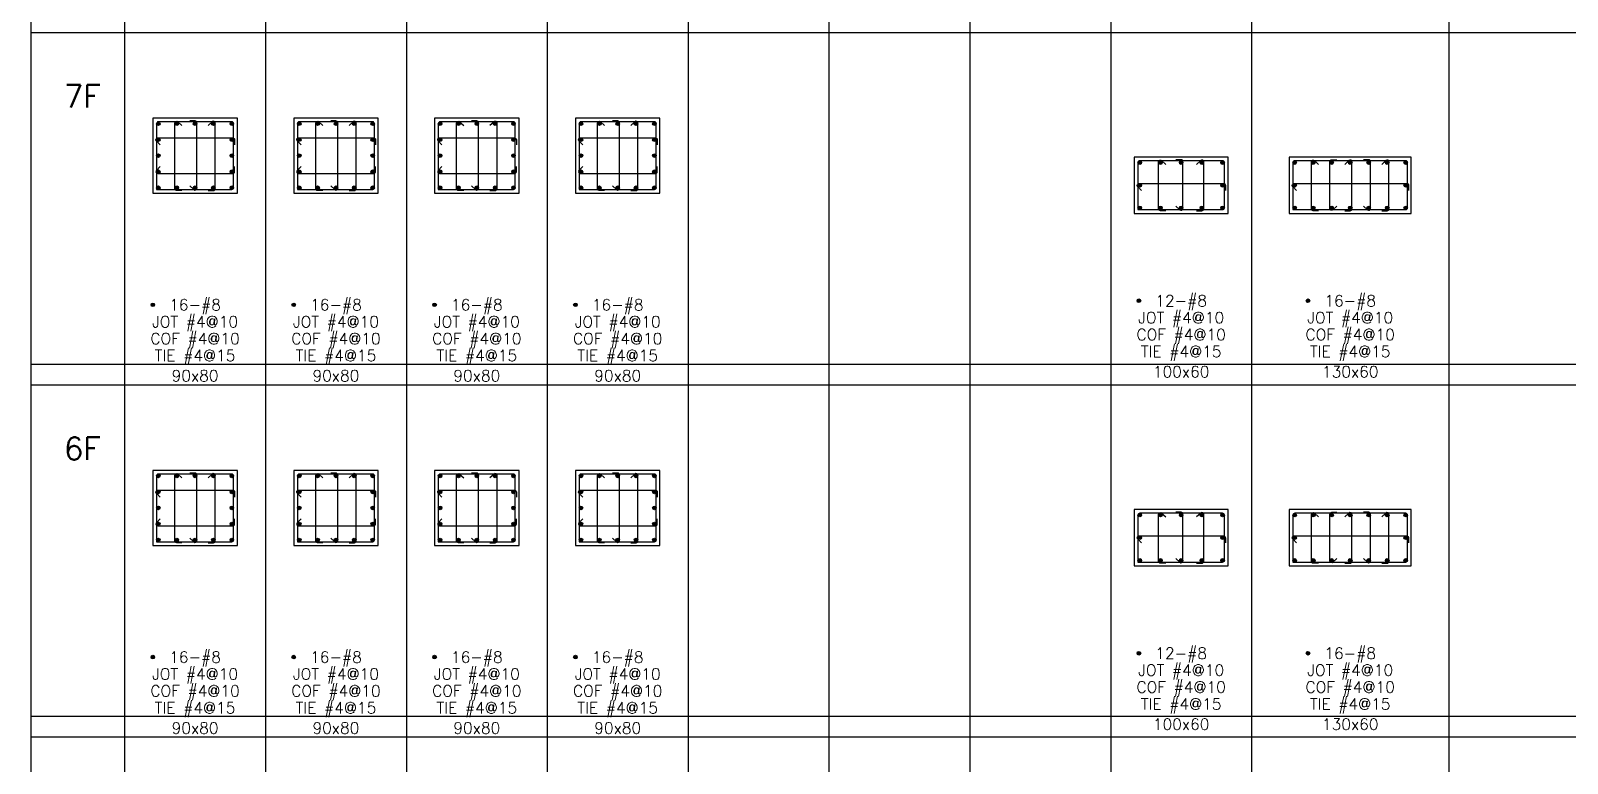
# Model space of a CAD drawing. Header units: millimetres. Extents: x 0 to 31920, y -6088 to 2522.
# Drawn here: x 15975 to 17611, y 825 to 1605 of the extents above; entities that cross this region are included whole.
import ezdxf
from ezdxf.enums import TextEntityAlignment as Align

# ---------------------------------------------------------------- set-up
doc = ezdxf.new("R2010")
doc.units = ezdxf.units.MM
doc.header["$MEASUREMENT"] = 0
for name, color, linetype in [('S-RC', 130, 'Continuous'), ('S-REINF', 6, 'Continuous'), ('S-REINFD', 201, 'Continuous'), ('S-STUD', 1, 'Continuous'), ('S-TEXT', 2, 'Continuous')]:
    doc.layers.add(name, color=color, linetype=linetype)
doc.styles.add('CS4', font='romans.shx', dxfattribs={"width": 0.8, "bigfont": 'lsp.shx'})

msp = doc.modelspace()

# ---------------------------------------------------------------- hatches: boundary and pattern name
at = {"layer": 'S-REINFD'}
h = msp.add_hatch(color=256, dxfattribs=at)
edge = h.paths.add_edge_path()
edge.add_arc((16110.9, 1505.8), 1.91, 0, 360)
h = msp.add_hatch(color=256, dxfattribs=at)
edge = h.paths.add_edge_path()
edge.add_arc((16130.5, 1505.8), 1.91, 0, 360)
h = msp.add_hatch(color=256, dxfattribs=at)
edge = h.paths.add_edge_path()
edge.add_arc((16150, 1505.8), 1.91, 0, 360)
h = msp.add_hatch(color=256, dxfattribs=at)
edge = h.paths.add_edge_path()
edge.add_arc((16169.5, 1505.8), 1.91, 0, 360)
h = msp.add_hatch(color=256, dxfattribs=at)
edge = h.paths.add_edge_path()
edge.add_arc((16189.1, 1505.8), 1.91, 0, 360)
h = msp.add_hatch(color=256, dxfattribs=at)
edge = h.paths.add_edge_path()
edge.add_arc((16260.9, 1505.8), 1.91, 0, 360)
h = msp.add_hatch(color=256, dxfattribs=at)
edge = h.paths.add_edge_path()
edge.add_arc((16280.5, 1505.8), 1.91, 0, 360)
h = msp.add_hatch(color=256, dxfattribs=at)
edge = h.paths.add_edge_path()
edge.add_arc((16300, 1505.8), 1.91, 0, 360)
h = msp.add_hatch(color=256, dxfattribs=at)
edge = h.paths.add_edge_path()
edge.add_arc((16319.5, 1505.8), 1.91, 0, 360)
h = msp.add_hatch(color=256, dxfattribs=at)
edge = h.paths.add_edge_path()
edge.add_arc((16339.1, 1505.8), 1.91, 0, 360)
h = msp.add_hatch(color=256, dxfattribs=at)
edge = h.paths.add_edge_path()
edge.add_arc((16410.9, 1505.8), 1.91, 0, 360)
h = msp.add_hatch(color=256, dxfattribs=at)
edge = h.paths.add_edge_path()
edge.add_arc((16430.5, 1505.8), 1.91, 0, 360)
h = msp.add_hatch(color=256, dxfattribs=at)
edge = h.paths.add_edge_path()
edge.add_arc((16450, 1505.8), 1.91, 0, 360)
h = msp.add_hatch(color=256, dxfattribs=at)
edge = h.paths.add_edge_path()
edge.add_arc((16469.5, 1505.8), 1.91, 0, 360)
h = msp.add_hatch(color=256, dxfattribs=at)
edge = h.paths.add_edge_path()
edge.add_arc((16489.1, 1505.8), 1.91, 0, 360)
h = msp.add_hatch(color=256, dxfattribs=at)
edge = h.paths.add_edge_path()
edge.add_arc((16560.9, 1505.8), 1.91, 0, 360)
h = msp.add_hatch(color=256, dxfattribs=at)
edge = h.paths.add_edge_path()
edge.add_arc((16580.5, 1505.8), 1.91, 0, 360)
h = msp.add_hatch(color=256, dxfattribs=at)
edge = h.paths.add_edge_path()
edge.add_arc((16600, 1505.8), 1.91, 0, 360)
h = msp.add_hatch(color=256, dxfattribs=at)
edge = h.paths.add_edge_path()
edge.add_arc((16619.5, 1505.8), 1.91, 0, 360)
h = msp.add_hatch(color=256, dxfattribs=at)
edge = h.paths.add_edge_path()
edge.add_arc((16639.1, 1505.8), 1.91, 0, 360)
h = msp.add_hatch(color=256, dxfattribs=at)
edge = h.paths.add_edge_path()
edge.add_arc((16110.9, 1488.8), 1.91, 0, 360)
h = msp.add_hatch(color=256, dxfattribs=at)
edge = h.paths.add_edge_path()
edge.add_arc((16189.1, 1488.8), 1.91, 0, 360)
h = msp.add_hatch(color=256, dxfattribs=at)
edge = h.paths.add_edge_path()
edge.add_arc((16260.9, 1488.8), 1.91, 0, 360)
h = msp.add_hatch(color=256, dxfattribs=at)
edge = h.paths.add_edge_path()
edge.add_arc((16339.1, 1488.8), 1.91, 0, 360)
h = msp.add_hatch(color=256, dxfattribs=at)
edge = h.paths.add_edge_path()
edge.add_arc((16410.9, 1488.8), 1.91, 0, 360)
h = msp.add_hatch(color=256, dxfattribs=at)
edge = h.paths.add_edge_path()
edge.add_arc((16489.1, 1488.8), 1.91, 0, 360)
h = msp.add_hatch(color=256, dxfattribs=at)
edge = h.paths.add_edge_path()
edge.add_arc((16560.9, 1488.8), 1.91, 0, 360)
h = msp.add_hatch(color=256, dxfattribs=at)
edge = h.paths.add_edge_path()
edge.add_arc((16639.1, 1488.8), 1.91, 0, 360)
h = msp.add_hatch(color=256, dxfattribs=at)
edge = h.paths.add_edge_path()
edge.add_arc((16110.9, 1471.8), 1.91, 0, 360)
h = msp.add_hatch(color=256, dxfattribs=at)
edge = h.paths.add_edge_path()
edge.add_arc((16189.1, 1471.8), 1.91, 0, 360)
h = msp.add_hatch(color=256, dxfattribs=at)
edge = h.paths.add_edge_path()
edge.add_arc((16260.9, 1471.8), 1.91, 0, 360)
h = msp.add_hatch(color=256, dxfattribs=at)
edge = h.paths.add_edge_path()
edge.add_arc((16339.1, 1471.8), 1.91, 0, 360)
h = msp.add_hatch(color=256, dxfattribs=at)
edge = h.paths.add_edge_path()
edge.add_arc((16410.9, 1471.8), 1.91, 0, 360)
h = msp.add_hatch(color=256, dxfattribs=at)
edge = h.paths.add_edge_path()
edge.add_arc((16489.1, 1471.8), 1.91, 0, 360)
h = msp.add_hatch(color=256, dxfattribs=at)
edge = h.paths.add_edge_path()
edge.add_arc((16560.9, 1471.8), 1.91, 0, 360)
h = msp.add_hatch(color=256, dxfattribs=at)
edge = h.paths.add_edge_path()
edge.add_arc((16639.1, 1471.8), 1.91, 0, 360)
h = msp.add_hatch(color=256, dxfattribs=at)
edge = h.paths.add_edge_path()
edge.add_arc((16110.9, 1454.7), 1.91, 0, 360)
h = msp.add_hatch(color=256, dxfattribs=at)
edge = h.paths.add_edge_path()
edge.add_arc((16189.1, 1454.7), 1.91, 0, 360)
h = msp.add_hatch(color=256, dxfattribs=at)
edge = h.paths.add_edge_path()
edge.add_arc((16260.9, 1454.7), 1.91, 0, 360)
h = msp.add_hatch(color=256, dxfattribs=at)
edge = h.paths.add_edge_path()
edge.add_arc((16339.1, 1454.7), 1.91, 0, 360)
h = msp.add_hatch(color=256, dxfattribs=at)
edge = h.paths.add_edge_path()
edge.add_arc((16410.9, 1454.7), 1.91, 0, 360)
h = msp.add_hatch(color=256, dxfattribs=at)
edge = h.paths.add_edge_path()
edge.add_arc((16489.1, 1454.7), 1.91, 0, 360)
h = msp.add_hatch(color=256, dxfattribs=at)
edge = h.paths.add_edge_path()
edge.add_arc((16560.9, 1454.7), 1.91, 0, 360)
h = msp.add_hatch(color=256, dxfattribs=at)
edge = h.paths.add_edge_path()
edge.add_arc((16639.1, 1454.7), 1.91, 0, 360)
h = msp.add_hatch(color=256, dxfattribs=at)
edge = h.paths.add_edge_path()
edge.add_arc((17155.9, 1464.4), 1.91, 0, 360)
h = msp.add_hatch(color=256, dxfattribs=at)
edge = h.paths.add_edge_path()
edge.add_arc((17178, 1464.4), 1.91, 0, 360)
h = msp.add_hatch(color=256, dxfattribs=at)
edge = h.paths.add_edge_path()
edge.add_arc((17200, 1464.4), 1.91, 0, 360)
h = msp.add_hatch(color=256, dxfattribs=at)
edge = h.paths.add_edge_path()
edge.add_arc((17222, 1464.4), 1.91, 0, 360)
h = msp.add_hatch(color=256, dxfattribs=at)
edge = h.paths.add_edge_path()
edge.add_arc((17244.1, 1464.4), 1.91, 0, 360)
h = msp.add_hatch(color=256, dxfattribs=at)
edge = h.paths.add_edge_path()
edge.add_arc((17320.9, 1464.4), 1.91, 0, 360)
h = msp.add_hatch(color=256, dxfattribs=at)
edge = h.paths.add_edge_path()
edge.add_arc((17340.6, 1464.4), 1.91, 0, 360)
h = msp.add_hatch(color=256, dxfattribs=at)
edge = h.paths.add_edge_path()
edge.add_arc((17360.3, 1464.4), 1.91, 0, 360)
h = msp.add_hatch(color=256, dxfattribs=at)
edge = h.paths.add_edge_path()
edge.add_arc((17380, 1464.4), 1.91, 0, 360)
h = msp.add_hatch(color=256, dxfattribs=at)
edge = h.paths.add_edge_path()
edge.add_arc((17399.7, 1464.4), 1.91, 0, 360)
h = msp.add_hatch(color=256, dxfattribs=at)
edge = h.paths.add_edge_path()
edge.add_arc((17419.4, 1464.4), 1.91, 0, 360)
h = msp.add_hatch(color=256, dxfattribs=at)
edge = h.paths.add_edge_path()
edge.add_arc((17439.1, 1464.4), 1.91, 0, 360)
h = msp.add_hatch(color=256, dxfattribs=at)
edge = h.paths.add_edge_path()
edge.add_arc((17155.9, 1440.3), 1.91, 0, 360)
h = msp.add_hatch(color=256, dxfattribs=at)
edge = h.paths.add_edge_path()
edge.add_arc((17244.1, 1440.3), 1.91, 0, 360)
h = msp.add_hatch(color=256, dxfattribs=at)
edge = h.paths.add_edge_path()
edge.add_arc((17320.9, 1440.3), 1.91, 0, 360)
h = msp.add_hatch(color=256, dxfattribs=at)
edge = h.paths.add_edge_path()
edge.add_arc((17439.1, 1440.3), 1.91, 0, 360)
h = msp.add_hatch(color=256, dxfattribs=at)
edge = h.paths.add_edge_path()
edge.add_arc((16110.9, 1437.7), 1.91, 0, 360)
h = msp.add_hatch(color=256, dxfattribs=at)
edge = h.paths.add_edge_path()
edge.add_arc((16130.5, 1437.7), 1.91, 0, 360)
h = msp.add_hatch(color=256, dxfattribs=at)
edge = h.paths.add_edge_path()
edge.add_arc((16150, 1437.7), 1.91, 0, 360)
h = msp.add_hatch(color=256, dxfattribs=at)
edge = h.paths.add_edge_path()
edge.add_arc((16169.5, 1437.7), 1.91, 0, 360)
h = msp.add_hatch(color=256, dxfattribs=at)
edge = h.paths.add_edge_path()
edge.add_arc((16189.1, 1437.7), 1.91, 0, 360)
h = msp.add_hatch(color=256, dxfattribs=at)
edge = h.paths.add_edge_path()
edge.add_arc((16260.9, 1437.7), 1.91, 0, 360)
h = msp.add_hatch(color=256, dxfattribs=at)
edge = h.paths.add_edge_path()
edge.add_arc((16280.5, 1437.7), 1.91, 0, 360)
h = msp.add_hatch(color=256, dxfattribs=at)
edge = h.paths.add_edge_path()
edge.add_arc((16300, 1437.7), 1.91, 0, 360)
h = msp.add_hatch(color=256, dxfattribs=at)
edge = h.paths.add_edge_path()
edge.add_arc((16319.5, 1437.7), 1.91, 0, 360)
h = msp.add_hatch(color=256, dxfattribs=at)
edge = h.paths.add_edge_path()
edge.add_arc((16339.1, 1437.7), 1.91, 0, 360)
h = msp.add_hatch(color=256, dxfattribs=at)
edge = h.paths.add_edge_path()
edge.add_arc((16410.9, 1437.7), 1.91, 0, 360)
h = msp.add_hatch(color=256, dxfattribs=at)
edge = h.paths.add_edge_path()
edge.add_arc((16430.5, 1437.7), 1.91, 0, 360)
h = msp.add_hatch(color=256, dxfattribs=at)
edge = h.paths.add_edge_path()
edge.add_arc((16450, 1437.7), 1.91, 0, 360)
h = msp.add_hatch(color=256, dxfattribs=at)
edge = h.paths.add_edge_path()
edge.add_arc((16469.5, 1437.7), 1.91, 0, 360)
h = msp.add_hatch(color=256, dxfattribs=at)
edge = h.paths.add_edge_path()
edge.add_arc((16489.1, 1437.7), 1.91, 0, 360)
h = msp.add_hatch(color=256, dxfattribs=at)
edge = h.paths.add_edge_path()
edge.add_arc((16560.9, 1437.7), 1.91, 0, 360)
h = msp.add_hatch(color=256, dxfattribs=at)
edge = h.paths.add_edge_path()
edge.add_arc((16580.5, 1437.7), 1.91, 0, 360)
h = msp.add_hatch(color=256, dxfattribs=at)
edge = h.paths.add_edge_path()
edge.add_arc((16600, 1437.7), 1.91, 0, 360)
h = msp.add_hatch(color=256, dxfattribs=at)
edge = h.paths.add_edge_path()
edge.add_arc((16619.5, 1437.7), 1.91, 0, 360)
h = msp.add_hatch(color=256, dxfattribs=at)
edge = h.paths.add_edge_path()
edge.add_arc((16639.1, 1437.7), 1.91, 0, 360)
h = msp.add_hatch(color=256, dxfattribs=at)
edge = h.paths.add_edge_path()
edge.add_arc((17155.9, 1416.2), 1.91, 0, 360)
h = msp.add_hatch(color=256, dxfattribs=at)
edge = h.paths.add_edge_path()
edge.add_arc((17178, 1416.2), 1.91, 0, 360)
h = msp.add_hatch(color=256, dxfattribs=at)
edge = h.paths.add_edge_path()
edge.add_arc((17200, 1416.2), 1.91, 0, 360)
h = msp.add_hatch(color=256, dxfattribs=at)
edge = h.paths.add_edge_path()
edge.add_arc((17222, 1416.2), 1.91, 0, 360)
h = msp.add_hatch(color=256, dxfattribs=at)
edge = h.paths.add_edge_path()
edge.add_arc((17244.1, 1416.2), 1.91, 0, 360)
h = msp.add_hatch(color=256, dxfattribs=at)
edge = h.paths.add_edge_path()
edge.add_arc((17320.9, 1416.2), 1.91, 0, 360)
h = msp.add_hatch(color=256, dxfattribs=at)
edge = h.paths.add_edge_path()
edge.add_arc((17340.6, 1416.2), 1.91, 0, 360)
h = msp.add_hatch(color=256, dxfattribs=at)
edge = h.paths.add_edge_path()
edge.add_arc((17360.3, 1416.2), 1.91, 0, 360)
h = msp.add_hatch(color=256, dxfattribs=at)
edge = h.paths.add_edge_path()
edge.add_arc((17380, 1416.2), 1.91, 0, 360)
h = msp.add_hatch(color=256, dxfattribs=at)
edge = h.paths.add_edge_path()
edge.add_arc((17399.7, 1416.2), 1.91, 0, 360)
h = msp.add_hatch(color=256, dxfattribs=at)
edge = h.paths.add_edge_path()
edge.add_arc((17419.4, 1416.2), 1.91, 0, 360)
h = msp.add_hatch(color=256, dxfattribs=at)
edge = h.paths.add_edge_path()
edge.add_arc((17439.1, 1416.2), 1.91, 0, 360)
h = msp.add_hatch(color=256, dxfattribs=at)
edge = h.paths.add_edge_path()
edge.add_arc((16105, 1313), 1.91, 0, 360)
h = msp.add_hatch(color=256, dxfattribs=at)
edge = h.paths.add_edge_path()
edge.add_arc((16255, 1313), 1.91, 0, 360)
h = msp.add_hatch(color=256, dxfattribs=at)
edge = h.paths.add_edge_path()
edge.add_arc((16405, 1313), 1.91, 0, 360)
h = msp.add_hatch(color=256, dxfattribs=at)
edge = h.paths.add_edge_path()
edge.add_arc((16555, 1313), 1.91, 0, 360)
h = msp.add_hatch(color=256, dxfattribs=at)
edge = h.paths.add_edge_path()
edge.add_arc((17155, 1317.3), 1.91, 0, 360)
h = msp.add_hatch(color=256, dxfattribs=at)
edge = h.paths.add_edge_path()
edge.add_arc((17335, 1317.3), 1.91, 0, 360)
h = msp.add_hatch(color=256, dxfattribs=at)
edge = h.paths.add_edge_path()
edge.add_arc((16110.9, 1130.8), 1.91, 0, 360)
h = msp.add_hatch(color=256, dxfattribs=at)
edge = h.paths.add_edge_path()
edge.add_arc((16130.5, 1130.8), 1.91, 0, 360)
h = msp.add_hatch(color=256, dxfattribs=at)
edge = h.paths.add_edge_path()
edge.add_arc((16150, 1130.8), 1.91, 0, 360)
h = msp.add_hatch(color=256, dxfattribs=at)
edge = h.paths.add_edge_path()
edge.add_arc((16169.5, 1130.8), 1.91, 0, 360)
h = msp.add_hatch(color=256, dxfattribs=at)
edge = h.paths.add_edge_path()
edge.add_arc((16189.1, 1130.8), 1.91, 0, 360)
h = msp.add_hatch(color=256, dxfattribs=at)
edge = h.paths.add_edge_path()
edge.add_arc((16260.9, 1130.8), 1.91, 0, 360)
h = msp.add_hatch(color=256, dxfattribs=at)
edge = h.paths.add_edge_path()
edge.add_arc((16280.5, 1130.8), 1.91, 0, 360)
h = msp.add_hatch(color=256, dxfattribs=at)
edge = h.paths.add_edge_path()
edge.add_arc((16300, 1130.8), 1.91, 0, 360)
h = msp.add_hatch(color=256, dxfattribs=at)
edge = h.paths.add_edge_path()
edge.add_arc((16319.5, 1130.8), 1.91, 0, 360)
h = msp.add_hatch(color=256, dxfattribs=at)
edge = h.paths.add_edge_path()
edge.add_arc((16339.1, 1130.8), 1.91, 0, 360)
h = msp.add_hatch(color=256, dxfattribs=at)
edge = h.paths.add_edge_path()
edge.add_arc((16410.9, 1130.8), 1.91, 0, 360)
h = msp.add_hatch(color=256, dxfattribs=at)
edge = h.paths.add_edge_path()
edge.add_arc((16430.5, 1130.8), 1.91, 0, 360)
h = msp.add_hatch(color=256, dxfattribs=at)
edge = h.paths.add_edge_path()
edge.add_arc((16450, 1130.8), 1.91, 0, 360)
h = msp.add_hatch(color=256, dxfattribs=at)
edge = h.paths.add_edge_path()
edge.add_arc((16469.5, 1130.8), 1.91, 0, 360)
h = msp.add_hatch(color=256, dxfattribs=at)
edge = h.paths.add_edge_path()
edge.add_arc((16489.1, 1130.8), 1.91, 0, 360)
h = msp.add_hatch(color=256, dxfattribs=at)
edge = h.paths.add_edge_path()
edge.add_arc((16560.9, 1130.8), 1.91, 0, 360)
h = msp.add_hatch(color=256, dxfattribs=at)
edge = h.paths.add_edge_path()
edge.add_arc((16580.5, 1130.8), 1.91, 0, 360)
h = msp.add_hatch(color=256, dxfattribs=at)
edge = h.paths.add_edge_path()
edge.add_arc((16600, 1130.8), 1.91, 0, 360)
h = msp.add_hatch(color=256, dxfattribs=at)
edge = h.paths.add_edge_path()
edge.add_arc((16619.5, 1130.8), 1.91, 0, 360)
h = msp.add_hatch(color=256, dxfattribs=at)
edge = h.paths.add_edge_path()
edge.add_arc((16639.1, 1130.8), 1.91, 0, 360)
h = msp.add_hatch(color=256, dxfattribs=at)
edge = h.paths.add_edge_path()
edge.add_arc((16110.9, 1113.8), 1.91, 0, 360)
h = msp.add_hatch(color=256, dxfattribs=at)
edge = h.paths.add_edge_path()
edge.add_arc((16189.1, 1113.8), 1.91, 0, 360)
h = msp.add_hatch(color=256, dxfattribs=at)
edge = h.paths.add_edge_path()
edge.add_arc((16260.9, 1113.8), 1.91, 0, 360)
h = msp.add_hatch(color=256, dxfattribs=at)
edge = h.paths.add_edge_path()
edge.add_arc((16339.1, 1113.8), 1.91, 0, 360)
h = msp.add_hatch(color=256, dxfattribs=at)
edge = h.paths.add_edge_path()
edge.add_arc((16410.9, 1113.8), 1.91, 0, 360)
h = msp.add_hatch(color=256, dxfattribs=at)
edge = h.paths.add_edge_path()
edge.add_arc((16489.1, 1113.8), 1.91, 0, 360)
h = msp.add_hatch(color=256, dxfattribs=at)
edge = h.paths.add_edge_path()
edge.add_arc((16560.9, 1113.8), 1.91, 0, 360)
h = msp.add_hatch(color=256, dxfattribs=at)
edge = h.paths.add_edge_path()
edge.add_arc((16639.1, 1113.8), 1.91, 0, 360)
h = msp.add_hatch(color=256, dxfattribs=at)
edge = h.paths.add_edge_path()
edge.add_arc((16110.9, 1096.8), 1.91, 0, 360)
h = msp.add_hatch(color=256, dxfattribs=at)
edge = h.paths.add_edge_path()
edge.add_arc((16189.1, 1096.8), 1.91, 0, 360)
h = msp.add_hatch(color=256, dxfattribs=at)
edge = h.paths.add_edge_path()
edge.add_arc((16260.9, 1096.8), 1.91, 0, 360)
h = msp.add_hatch(color=256, dxfattribs=at)
edge = h.paths.add_edge_path()
edge.add_arc((16339.1, 1096.8), 1.91, 0, 360)
h = msp.add_hatch(color=256, dxfattribs=at)
edge = h.paths.add_edge_path()
edge.add_arc((16410.9, 1096.8), 1.91, 0, 360)
h = msp.add_hatch(color=256, dxfattribs=at)
edge = h.paths.add_edge_path()
edge.add_arc((16489.1, 1096.8), 1.91, 0, 360)
h = msp.add_hatch(color=256, dxfattribs=at)
edge = h.paths.add_edge_path()
edge.add_arc((16560.9, 1096.8), 1.91, 0, 360)
h = msp.add_hatch(color=256, dxfattribs=at)
edge = h.paths.add_edge_path()
edge.add_arc((16639.1, 1096.8), 1.91, 0, 360)
h = msp.add_hatch(color=256, dxfattribs=at)
edge = h.paths.add_edge_path()
edge.add_arc((16110.9, 1079.7), 1.91, 0, 360)
h = msp.add_hatch(color=256, dxfattribs=at)
edge = h.paths.add_edge_path()
edge.add_arc((16189.1, 1079.7), 1.91, 0, 360)
h = msp.add_hatch(color=256, dxfattribs=at)
edge = h.paths.add_edge_path()
edge.add_arc((16260.9, 1079.7), 1.91, 0, 360)
h = msp.add_hatch(color=256, dxfattribs=at)
edge = h.paths.add_edge_path()
edge.add_arc((16339.1, 1079.7), 1.91, 0, 360)
h = msp.add_hatch(color=256, dxfattribs=at)
edge = h.paths.add_edge_path()
edge.add_arc((16410.9, 1079.7), 1.91, 0, 360)
h = msp.add_hatch(color=256, dxfattribs=at)
edge = h.paths.add_edge_path()
edge.add_arc((16489.1, 1079.7), 1.91, 0, 360)
h = msp.add_hatch(color=256, dxfattribs=at)
edge = h.paths.add_edge_path()
edge.add_arc((16560.9, 1079.7), 1.91, 0, 360)
h = msp.add_hatch(color=256, dxfattribs=at)
edge = h.paths.add_edge_path()
edge.add_arc((16639.1, 1079.7), 1.91, 0, 360)
h = msp.add_hatch(color=256, dxfattribs=at)
edge = h.paths.add_edge_path()
edge.add_arc((17155.9, 1089.2), 1.91, 0, 360)
h = msp.add_hatch(color=256, dxfattribs=at)
edge = h.paths.add_edge_path()
edge.add_arc((17178, 1089.2), 1.91, 0, 360)
h = msp.add_hatch(color=256, dxfattribs=at)
edge = h.paths.add_edge_path()
edge.add_arc((17200, 1089.2), 1.91, 0, 360)
h = msp.add_hatch(color=256, dxfattribs=at)
edge = h.paths.add_edge_path()
edge.add_arc((17222, 1089.2), 1.91, 0, 360)
h = msp.add_hatch(color=256, dxfattribs=at)
edge = h.paths.add_edge_path()
edge.add_arc((17244.1, 1089.2), 1.91, 0, 360)
h = msp.add_hatch(color=256, dxfattribs=at)
edge = h.paths.add_edge_path()
edge.add_arc((17320.9, 1089.2), 1.91, 0, 360)
h = msp.add_hatch(color=256, dxfattribs=at)
edge = h.paths.add_edge_path()
edge.add_arc((17340.6, 1089.2), 1.91, 0, 360)
h = msp.add_hatch(color=256, dxfattribs=at)
edge = h.paths.add_edge_path()
edge.add_arc((17360.3, 1089.2), 1.91, 0, 360)
h = msp.add_hatch(color=256, dxfattribs=at)
edge = h.paths.add_edge_path()
edge.add_arc((17380, 1089.2), 1.91, 0, 360)
h = msp.add_hatch(color=256, dxfattribs=at)
edge = h.paths.add_edge_path()
edge.add_arc((17399.7, 1089.2), 1.91, 0, 360)
h = msp.add_hatch(color=256, dxfattribs=at)
edge = h.paths.add_edge_path()
edge.add_arc((17419.4, 1089.2), 1.91, 0, 360)
h = msp.add_hatch(color=256, dxfattribs=at)
edge = h.paths.add_edge_path()
edge.add_arc((17439.1, 1089.2), 1.91, 0, 360)
h = msp.add_hatch(color=256, dxfattribs=at)
edge = h.paths.add_edge_path()
edge.add_arc((16110.9, 1062.7), 1.91, 0, 360)
h = msp.add_hatch(color=256, dxfattribs=at)
edge = h.paths.add_edge_path()
edge.add_arc((16130.5, 1062.7), 1.91, 0, 360)
h = msp.add_hatch(color=256, dxfattribs=at)
edge = h.paths.add_edge_path()
edge.add_arc((16150, 1062.7), 1.91, 0, 360)
h = msp.add_hatch(color=256, dxfattribs=at)
edge = h.paths.add_edge_path()
edge.add_arc((16169.5, 1062.7), 1.91, 0, 360)
h = msp.add_hatch(color=256, dxfattribs=at)
edge = h.paths.add_edge_path()
edge.add_arc((16189.1, 1062.7), 1.91, 0, 360)
h = msp.add_hatch(color=256, dxfattribs=at)
edge = h.paths.add_edge_path()
edge.add_arc((16260.9, 1062.7), 1.91, 0, 360)
h = msp.add_hatch(color=256, dxfattribs=at)
edge = h.paths.add_edge_path()
edge.add_arc((16280.5, 1062.7), 1.91, 0, 360)
h = msp.add_hatch(color=256, dxfattribs=at)
edge = h.paths.add_edge_path()
edge.add_arc((16300, 1062.7), 1.91, 0, 360)
h = msp.add_hatch(color=256, dxfattribs=at)
edge = h.paths.add_edge_path()
edge.add_arc((16319.5, 1062.7), 1.91, 0, 360)
h = msp.add_hatch(color=256, dxfattribs=at)
edge = h.paths.add_edge_path()
edge.add_arc((16339.1, 1062.7), 1.91, 0, 360)
h = msp.add_hatch(color=256, dxfattribs=at)
edge = h.paths.add_edge_path()
edge.add_arc((16410.9, 1062.7), 1.91, 0, 360)
h = msp.add_hatch(color=256, dxfattribs=at)
edge = h.paths.add_edge_path()
edge.add_arc((16430.5, 1062.7), 1.91, 0, 360)
h = msp.add_hatch(color=256, dxfattribs=at)
edge = h.paths.add_edge_path()
edge.add_arc((16450, 1062.7), 1.91, 0, 360)
h = msp.add_hatch(color=256, dxfattribs=at)
edge = h.paths.add_edge_path()
edge.add_arc((16469.5, 1062.7), 1.91, 0, 360)
h = msp.add_hatch(color=256, dxfattribs=at)
edge = h.paths.add_edge_path()
edge.add_arc((16489.1, 1062.7), 1.91, 0, 360)
h = msp.add_hatch(color=256, dxfattribs=at)
edge = h.paths.add_edge_path()
edge.add_arc((16560.9, 1062.7), 1.91, 0, 360)
h = msp.add_hatch(color=256, dxfattribs=at)
edge = h.paths.add_edge_path()
edge.add_arc((16580.5, 1062.7), 1.91, 0, 360)
h = msp.add_hatch(color=256, dxfattribs=at)
edge = h.paths.add_edge_path()
edge.add_arc((16600, 1062.7), 1.91, 0, 360)
h = msp.add_hatch(color=256, dxfattribs=at)
edge = h.paths.add_edge_path()
edge.add_arc((16619.5, 1062.7), 1.91, 0, 360)
h = msp.add_hatch(color=256, dxfattribs=at)
edge = h.paths.add_edge_path()
edge.add_arc((16639.1, 1062.7), 1.91, 0, 360)
h = msp.add_hatch(color=256, dxfattribs=at)
edge = h.paths.add_edge_path()
edge.add_arc((17155.9, 1065.1), 1.91, 0, 360)
h = msp.add_hatch(color=256, dxfattribs=at)
edge = h.paths.add_edge_path()
edge.add_arc((17244.1, 1065.1), 1.91, 0, 360)
h = msp.add_hatch(color=256, dxfattribs=at)
edge = h.paths.add_edge_path()
edge.add_arc((17320.9, 1065.1), 1.91, 0, 360)
h = msp.add_hatch(color=256, dxfattribs=at)
edge = h.paths.add_edge_path()
edge.add_arc((17439.1, 1065.1), 1.91, 0, 360)
h = msp.add_hatch(color=256, dxfattribs=at)
edge = h.paths.add_edge_path()
edge.add_arc((17155.9, 1041), 1.91, 0, 360)
h = msp.add_hatch(color=256, dxfattribs=at)
edge = h.paths.add_edge_path()
edge.add_arc((17178, 1041), 1.91, 0, 360)
h = msp.add_hatch(color=256, dxfattribs=at)
edge = h.paths.add_edge_path()
edge.add_arc((17200, 1041), 1.91, 0, 360)
h = msp.add_hatch(color=256, dxfattribs=at)
edge = h.paths.add_edge_path()
edge.add_arc((17222, 1041), 1.91, 0, 360)
h = msp.add_hatch(color=256, dxfattribs=at)
edge = h.paths.add_edge_path()
edge.add_arc((17244.1, 1041), 1.91, 0, 360)
h = msp.add_hatch(color=256, dxfattribs=at)
edge = h.paths.add_edge_path()
edge.add_arc((17320.9, 1041), 1.91, 0, 360)
h = msp.add_hatch(color=256, dxfattribs=at)
edge = h.paths.add_edge_path()
edge.add_arc((17340.6, 1041), 1.91, 0, 360)
h = msp.add_hatch(color=256, dxfattribs=at)
edge = h.paths.add_edge_path()
edge.add_arc((17360.3, 1041), 1.91, 0, 360)
h = msp.add_hatch(color=256, dxfattribs=at)
edge = h.paths.add_edge_path()
edge.add_arc((17380, 1041), 1.91, 0, 360)
h = msp.add_hatch(color=256, dxfattribs=at)
edge = h.paths.add_edge_path()
edge.add_arc((17399.7, 1041), 1.91, 0, 360)
h = msp.add_hatch(color=256, dxfattribs=at)
edge = h.paths.add_edge_path()
edge.add_arc((17419.4, 1041), 1.91, 0, 360)
h = msp.add_hatch(color=256, dxfattribs=at)
edge = h.paths.add_edge_path()
edge.add_arc((17439.1, 1041), 1.91, 0, 360)
h = msp.add_hatch(color=256, dxfattribs=at)
edge = h.paths.add_edge_path()
edge.add_arc((16105, 938), 1.91, 0, 360)
h = msp.add_hatch(color=256, dxfattribs=at)
edge = h.paths.add_edge_path()
edge.add_arc((16255, 938), 1.91, 0, 360)
h = msp.add_hatch(color=256, dxfattribs=at)
edge = h.paths.add_edge_path()
edge.add_arc((16405, 938), 1.91, 0, 360)
h = msp.add_hatch(color=256, dxfattribs=at)
edge = h.paths.add_edge_path()
edge.add_arc((16555, 938), 1.91, 0, 360)
h = msp.add_hatch(color=256, dxfattribs=at)
edge = h.paths.add_edge_path()
edge.add_arc((17155, 942.1), 1.91, 0, 360)
h = msp.add_hatch(color=256, dxfattribs=at)
edge = h.paths.add_edge_path()
edge.add_arc((17335, 942.1), 1.91, 0, 360)

# ---------------------------------------------------------------- linework, layer by layer
at = {"layer": 'S-RC'}
for points in [[(16105, 1431.8), (16195, 1431.8), (16195, 1511.8), (16105, 1511.8), (16105, 1431.8)], [(16255, 1431.8), (16345, 1431.8), (16345, 1511.8), (16255, 1511.8), (16255, 1431.8)], [(16405, 1431.8), (16495, 1431.8), (16495, 1511.8), (16405, 1511.8), (16405, 1431.8)], [(16555, 1431.8), (16645, 1431.8), (16645, 1511.8), (16555, 1511.8), (16555, 1431.8)], [(17150, 1410.3), (17250, 1410.3), (17250, 1470.3), (17150, 1470.3), (17150, 1410.3)], [(17315, 1410.3), (17445, 1410.3), (17445, 1470.3), (17315, 1470.3), (17315, 1410.3)], [(16105, 1056.8), (16195, 1056.8), (16195, 1136.8), (16105, 1136.8), (16105, 1056.8)], [(16255, 1056.8), (16345, 1056.8), (16345, 1136.8), (16255, 1136.8), (16255, 1056.8)], [(16405, 1056.8), (16495, 1056.8), (16495, 1136.8), (16405, 1136.8), (16405, 1056.8)], [(16555, 1056.8), (16645, 1056.8), (16645, 1136.8), (16555, 1136.8), (16555, 1056.8)], [(17150, 1035.1), (17250, 1035.1), (17250, 1095.1), (17150, 1095.1), (17150, 1035.1)], [(17315, 1035.1), (17445, 1035.1), (17445, 1095.1), (17315, 1095.1), (17315, 1035.1)]]:
    msp.add_lwpolyline(points, dxfattribs=at)
at = {"layer": 'S-REINF', "color": 2}
for points in [[(16109, 1435.8), (16189.1, 1435.8, 0.414214), (16191, 1437.7), (16191, 1505.8, 0.414214), (16189.1, 1507.8), (16110.9, 1507.8, 0.414214), (16109, 1505.8), (16109, 1435.8)], [(16136, 1434.7), (16130.4, 1434.7, -0.414214), (16128.5, 1436.6), (16128.5, 1506.5, -0.653352), (16131.7, 1507.9), (16136, 1503.9)], [(16144.4, 1439.6), (16148.7, 1435.6, 0.653352), (16151.9, 1437), (16151.9, 1506.9, 0.414214), (16150, 1508.8), (16144.4, 1508.8)], [(16164, 1434.7), (16169.6, 1434.7, 0.414214), (16171.5, 1436.6), (16171.5, 1506.5, 0.653352), (16168.3, 1507.9), (16164, 1503.9)], [(16259, 1435.8), (16339.1, 1435.8, 0.414214), (16341, 1437.7), (16341, 1505.8, 0.414214), (16339.1, 1507.8), (16260.9, 1507.8, 0.414214), (16259, 1505.8), (16259, 1435.8)], [(16286, 1434.7), (16280.4, 1434.7, -0.414214), (16278.5, 1436.6), (16278.5, 1506.5, -0.653352), (16281.7, 1507.9), (16286, 1503.9)], [(16294.4, 1439.6), (16298.7, 1435.6, 0.653352), (16301.9, 1437), (16301.9, 1506.9, 0.414214), (16300, 1508.8), (16294.4, 1508.8)], [(16314, 1434.7), (16319.6, 1434.7, 0.414214), (16321.5, 1436.6), (16321.5, 1506.5, 0.653352), (16318.3, 1507.9), (16314, 1503.9)], [(16409, 1435.8), (16489.1, 1435.8, 0.414214), (16491, 1437.7), (16491, 1505.8, 0.414214), (16489.1, 1507.8), (16410.9, 1507.8, 0.414214), (16409, 1505.8), (16409, 1435.8)], [(16436, 1434.7), (16430.4, 1434.7, -0.414214), (16428.5, 1436.6), (16428.5, 1506.5, -0.653352), (16431.7, 1507.9), (16436, 1503.9)], [(16444.4, 1439.6), (16448.7, 1435.6, 0.653352), (16451.9, 1437), (16451.9, 1506.9, 0.414214), (16450, 1508.8), (16444.4, 1508.8)], [(16464, 1434.7), (16469.6, 1434.7, 0.414214), (16471.5, 1436.6), (16471.5, 1506.5, 0.653352), (16468.3, 1507.9), (16464, 1503.9)], [(16559, 1435.8), (16639.1, 1435.8, 0.414214), (16641, 1437.7), (16641, 1505.8, 0.414214), (16639.1, 1507.8), (16560.9, 1507.8, 0.414214), (16559, 1505.8), (16559, 1435.8)], [(16586, 1434.7), (16580.4, 1434.7, -0.414214), (16578.5, 1436.6), (16578.5, 1506.5, -0.653352), (16581.7, 1507.9), (16586, 1503.9)], [(16594.4, 1439.6), (16598.7, 1435.6, 0.653352), (16601.9, 1437), (16601.9, 1506.9, 0.414214), (16600, 1508.8), (16594.4, 1508.8)], [(16614, 1434.7), (16619.6, 1434.7, 0.414214), (16621.5, 1436.6), (16621.5, 1506.5, 0.653352), (16618.3, 1507.9), (16614, 1503.9)], [(16112.8, 1483.2), (16108.8, 1487.5, -0.653352), (16110.2, 1490.7), (16190.2, 1490.7, -0.414214), (16192.1, 1488.8), (16192.1, 1483.2)], [(16262.8, 1483.2), (16258.8, 1487.5, -0.653352), (16260.2, 1490.7), (16340.2, 1490.7, -0.414214), (16342.1, 1488.8), (16342.1, 1483.2)], [(16412.8, 1483.2), (16408.8, 1487.5, -0.653352), (16410.2, 1490.7), (16490.2, 1490.7, -0.414214), (16492.1, 1488.8), (16492.1, 1483.2)], [(16562.8, 1483.2), (16558.8, 1487.5, -0.653352), (16560.2, 1490.7), (16640.2, 1490.7, -0.414214), (16642.1, 1488.8), (16642.1, 1483.2)], [(16112.8, 1460.3), (16108.8, 1456, 0.653352), (16110.2, 1452.8), (16190.2, 1452.8, 0.414214), (16192.1, 1454.7), (16192.1, 1460.3)], [(16262.8, 1460.3), (16258.8, 1456, 0.653352), (16260.2, 1452.8), (16340.2, 1452.8, 0.414214), (16342.1, 1454.7), (16342.1, 1460.3)], [(16412.8, 1460.3), (16408.8, 1456, 0.653352), (16410.2, 1452.8), (16490.2, 1452.8, 0.414214), (16492.1, 1454.7), (16492.1, 1460.3)], [(16562.8, 1460.3), (16558.8, 1456, 0.653352), (16560.2, 1452.8), (16640.2, 1452.8, 0.414214), (16642.1, 1454.7), (16642.1, 1460.3)], [(17154, 1414.3), (17244.1, 1414.3, 0.414214), (17246, 1416.2), (17246, 1464.4, 0.414214), (17244.1, 1466.3), (17155.9, 1466.3, 0.414214), (17154, 1464.4), (17154, 1414.3)], [(17183.5, 1413.2), (17177.9, 1413.2, -0.414214), (17176, 1415.1), (17176, 1465.1, -0.653352), (17179.2, 1466.5), (17183.5, 1462.5)], [(17194.4, 1418.1), (17198.7, 1414.2, 0.653352), (17201.9, 1415.6), (17201.9, 1465.5, 0.414214), (17200, 1467.4), (17194.4, 1467.4)], [(17216.5, 1413.2), (17222.1, 1413.2, 0.414214), (17224, 1415.1), (17224, 1465.1, 0.653352), (17220.8, 1466.5), (17216.5, 1462.5)], [(17319, 1414.3), (17439.1, 1414.3, 0.414214), (17441, 1416.2), (17441, 1464.4, 0.414214), (17439.1, 1466.3), (17320.9, 1466.3, 0.414214), (17319, 1464.4), (17319, 1414.3)], [(17346.2, 1413.2), (17340.6, 1413.2, -0.414214), (17338.7, 1415.1), (17338.7, 1465.1, -0.653352), (17341.9, 1466.5), (17346.2, 1462.5)], [(17365.9, 1418.1), (17361.6, 1414.2, -0.653352), (17358.4, 1415.6), (17358.4, 1465.5, -0.414214), (17360.3, 1467.4), (17365.9, 1467.4)], [(17374.4, 1413.2), (17380, 1413.2, 0.414214), (17381.9, 1415.1), (17381.9, 1465.1, 0.653352), (17378.7, 1466.5), (17374.4, 1462.5)], [(17394.1, 1418.1), (17398.4, 1414.2, 0.653352), (17401.6, 1415.6), (17401.6, 1465.5, 0.414214), (17399.7, 1467.4), (17394.1, 1467.4)], [(17413.8, 1413.2), (17419.4, 1413.2, 0.414214), (17421.3, 1415.1), (17421.3, 1465.1, 0.653352), (17418.1, 1466.5), (17413.8, 1462.5)], [(17157.8, 1434.7), (17153.8, 1439, -0.653352), (17155.2, 1442.2), (17245.2, 1442.2, -0.414214), (17247.1, 1440.3), (17247.1, 1434.7)], [(17322.8, 1434.7), (17318.8, 1439, -0.653352), (17320.2, 1442.2), (17440.2, 1442.2, -0.414214), (17442.1, 1440.3), (17442.1, 1434.7)], [(16109, 1060.8), (16189.1, 1060.8, 0.414214), (16191, 1062.7), (16191, 1130.8, 0.414214), (16189.1, 1132.8), (16110.9, 1132.8, 0.414214), (16109, 1130.8), (16109, 1060.8)], [(16136, 1059.7), (16130.4, 1059.7, -0.414214), (16128.5, 1061.6), (16128.5, 1131.5, -0.653352), (16131.7, 1132.9), (16136, 1128.9)], [(16144.4, 1064.6), (16148.7, 1060.6, 0.653352), (16151.9, 1062), (16151.9, 1131.9, 0.414214), (16150, 1133.8), (16144.4, 1133.8)], [(16164, 1059.7), (16169.6, 1059.7, 0.414214), (16171.5, 1061.6), (16171.5, 1131.5, 0.653352), (16168.3, 1132.9), (16164, 1128.9)], [(16259, 1060.8), (16339.1, 1060.8, 0.414214), (16341, 1062.7), (16341, 1130.8, 0.414214), (16339.1, 1132.8), (16260.9, 1132.8, 0.414214), (16259, 1130.8), (16259, 1060.8)], [(16286, 1059.7), (16280.4, 1059.7, -0.414214), (16278.5, 1061.6), (16278.5, 1131.5, -0.653352), (16281.7, 1132.9), (16286, 1128.9)], [(16294.4, 1064.6), (16298.7, 1060.6, 0.653352), (16301.9, 1062), (16301.9, 1131.9, 0.414214), (16300, 1133.8), (16294.4, 1133.8)], [(16314, 1059.7), (16319.6, 1059.7, 0.414214), (16321.5, 1061.6), (16321.5, 1131.5, 0.653352), (16318.3, 1132.9), (16314, 1128.9)], [(16409, 1060.8), (16489.1, 1060.8, 0.414214), (16491, 1062.7), (16491, 1130.8, 0.414214), (16489.1, 1132.8), (16410.9, 1132.8, 0.414214), (16409, 1130.8), (16409, 1060.8)], [(16436, 1059.7), (16430.4, 1059.7, -0.414214), (16428.5, 1061.6), (16428.5, 1131.5, -0.653352), (16431.7, 1132.9), (16436, 1128.9)], [(16444.4, 1064.6), (16448.7, 1060.6, 0.653352), (16451.9, 1062), (16451.9, 1131.9, 0.414214), (16450, 1133.8), (16444.4, 1133.8)], [(16464, 1059.7), (16469.6, 1059.7, 0.414214), (16471.5, 1061.6), (16471.5, 1131.5, 0.653352), (16468.3, 1132.9), (16464, 1128.9)], [(16559, 1060.8), (16639.1, 1060.8, 0.414214), (16641, 1062.7), (16641, 1130.8, 0.414214), (16639.1, 1132.8), (16560.9, 1132.8, 0.414214), (16559, 1130.8), (16559, 1060.8)], [(16586, 1059.7), (16580.4, 1059.7, -0.414214), (16578.5, 1061.6), (16578.5, 1131.5, -0.653352), (16581.7, 1132.9), (16586, 1128.9)], [(16594.4, 1064.6), (16598.7, 1060.6, 0.653352), (16601.9, 1062), (16601.9, 1131.9, 0.414214), (16600, 1133.8), (16594.4, 1133.8)], [(16614, 1059.7), (16619.6, 1059.7, 0.414214), (16621.5, 1061.6), (16621.5, 1131.5, 0.653352), (16618.3, 1132.9), (16614, 1128.9)], [(16112.8, 1108.2), (16108.8, 1112.5, -0.653352), (16110.2, 1115.7), (16190.2, 1115.7, -0.414214), (16192.1, 1113.8), (16192.1, 1108.2)], [(16262.8, 1108.2), (16258.8, 1112.5, -0.653352), (16260.2, 1115.7), (16340.2, 1115.7, -0.414214), (16342.1, 1113.8), (16342.1, 1108.2)], [(16412.8, 1108.2), (16408.8, 1112.5, -0.653352), (16410.2, 1115.7), (16490.2, 1115.7, -0.414214), (16492.1, 1113.8), (16492.1, 1108.2)], [(16562.8, 1108.2), (16558.8, 1112.5, -0.653352), (16560.2, 1115.7), (16640.2, 1115.7, -0.414214), (16642.1, 1113.8), (16642.1, 1108.2)], [(16112.8, 1085.3), (16108.8, 1081, 0.653352), (16110.2, 1077.8), (16190.2, 1077.8, 0.414214), (16192.1, 1079.7), (16192.1, 1085.3)], [(16262.8, 1085.3), (16258.8, 1081, 0.653352), (16260.2, 1077.8), (16340.2, 1077.8, 0.414214), (16342.1, 1079.7), (16342.1, 1085.3)], [(16412.8, 1085.3), (16408.8, 1081, 0.653352), (16410.2, 1077.8), (16490.2, 1077.8, 0.414214), (16492.1, 1079.7), (16492.1, 1085.3)], [(16562.8, 1085.3), (16558.8, 1081, 0.653352), (16560.2, 1077.8), (16640.2, 1077.8, 0.414214), (16642.1, 1079.7), (16642.1, 1085.3)], [(17154, 1039.1), (17244.1, 1039.1, 0.414214), (17246, 1041), (17246, 1089.2, 0.414214), (17244.1, 1091.1), (17155.9, 1091.1, 0.414214), (17154, 1089.2), (17154, 1039.1)], [(17183.5, 1038), (17177.9, 1038, -0.414214), (17176, 1039.9), (17176, 1089.9, -0.653352), (17179.2, 1091.3), (17183.5, 1087.3)], [(17194.4, 1042.9), (17198.7, 1038.9, 0.653352), (17201.9, 1040.3), (17201.9, 1090.3, 0.414214), (17200, 1092.2), (17194.4, 1092.2)], [(17216.5, 1038), (17222.1, 1038, 0.414214), (17224, 1039.9), (17224, 1089.9, 0.653352), (17220.8, 1091.3), (17216.5, 1087.3)], [(17319, 1039.1), (17439.1, 1039.1, 0.414214), (17441, 1041), (17441, 1089.2, 0.414214), (17439.1, 1091.1), (17320.9, 1091.1, 0.414214), (17319, 1089.2), (17319, 1039.1)], [(17346.2, 1038), (17340.6, 1038, -0.414214), (17338.7, 1039.9), (17338.7, 1089.9, -0.653352), (17341.9, 1091.3), (17346.2, 1087.3)], [(17365.9, 1042.9), (17361.6, 1038.9, -0.653352), (17358.4, 1040.3), (17358.4, 1090.3, -0.414214), (17360.3, 1092.2), (17365.9, 1092.2)], [(17374.4, 1038), (17380, 1038, 0.414214), (17381.9, 1039.9), (17381.9, 1089.9, 0.653352), (17378.7, 1091.3), (17374.4, 1087.3)], [(17394.1, 1042.9), (17398.4, 1038.9, 0.653352), (17401.6, 1040.3), (17401.6, 1090.3, 0.414214), (17399.7, 1092.2), (17394.1, 1092.2)], [(17413.8, 1038), (17419.4, 1038, 0.414214), (17421.3, 1039.9), (17421.3, 1089.9, 0.653352), (17418.1, 1091.3), (17413.8, 1087.3)], [(17157.8, 1059.5), (17153.8, 1063.8, -0.653352), (17155.2, 1067), (17245.2, 1067, -0.414214), (17247.1, 1065.1), (17247.1, 1059.5)], [(17322.8, 1059.5), (17318.8, 1063.8, -0.653352), (17320.2, 1067), (17440.2, 1067, -0.414214), (17442.1, 1065.1), (17442.1, 1059.5)]]:
    msp.add_lwpolyline(points, format="xyb", dxfattribs=at)
at = {"layer": 'S-REINFD'}
for centre in [(16110.9, 1505.8), (16130.5, 1505.8), (16150, 1505.8), (16169.5, 1505.8), (16189.1, 1505.8), (16260.9, 1505.8), (16280.5, 1505.8), (16300, 1505.8), (16319.5, 1505.8), (16339.1, 1505.8), (16410.9, 1505.8), (16430.5, 1505.8), (16450, 1505.8), (16469.5, 1505.8), (16489.1, 1505.8), (16560.9, 1505.8), (16580.5, 1505.8), (16600, 1505.8), (16619.5, 1505.8), (16639.1, 1505.8), (16110.9, 1488.8), (16189.1, 1488.8), (16260.9, 1488.8), (16339.1, 1488.8), (16410.9, 1488.8), (16489.1, 1488.8), (16560.9, 1488.8), (16639.1, 1488.8), (16110.9, 1471.8), (16189.1, 1471.8), (16260.9, 1471.8), (16339.1, 1471.8), (16410.9, 1471.8), (16489.1, 1471.8), (16560.9, 1471.8), (16639.1, 1471.8), (16110.9, 1454.7), (16189.1, 1454.7), (16260.9, 1454.7), (16339.1, 1454.7), (16410.9, 1454.7), (16489.1, 1454.7), (16560.9, 1454.7), (16639.1, 1454.7), (17155.9, 1464.4), (17178, 1464.4), (17200, 1464.4), (17222, 1464.4), (17244.1, 1464.4), (17320.9, 1464.4), (17340.6, 1464.4), (17360.3, 1464.4), (17380, 1464.4), (17399.7, 1464.4), (17419.4, 1464.4), (17439.1, 1464.4), (17155.9, 1440.3), (17244.1, 1440.3), (17320.9, 1440.3), (17439.1, 1440.3), (16110.9, 1437.7), (16130.5, 1437.7), (16150, 1437.7), (16169.5, 1437.7), (16189.1, 1437.7), (16260.9, 1437.7), (16280.5, 1437.7), (16300, 1437.7), (16319.5, 1437.7), (16339.1, 1437.7), (16410.9, 1437.7), (16430.5, 1437.7), (16450, 1437.7), (16469.5, 1437.7), (16489.1, 1437.7), (16560.9, 1437.7), (16580.5, 1437.7), (16600, 1437.7), (16619.5, 1437.7), (16639.1, 1437.7), (17155.9, 1416.2), (17178, 1416.2), (17200, 1416.2), (17222, 1416.2), (17244.1, 1416.2), (17320.9, 1416.2), (17340.6, 1416.2), (17360.3, 1416.2), (17380, 1416.2), (17399.7, 1416.2), (17419.4, 1416.2), (17439.1, 1416.2), (16105, 1313), (16255, 1313), (16405, 1313), (16555, 1313), (17155, 1317.3), (17335, 1317.3), (16110.9, 1130.8), (16130.5, 1130.8), (16150, 1130.8), (16169.5, 1130.8), (16189.1, 1130.8), (16260.9, 1130.8), (16280.5, 1130.8), (16300, 1130.8), (16319.5, 1130.8), (16339.1, 1130.8), (16410.9, 1130.8), (16430.5, 1130.8), (16450, 1130.8), (16469.5, 1130.8), (16489.1, 1130.8), (16560.9, 1130.8), (16580.5, 1130.8), (16600, 1130.8), (16619.5, 1130.8), (16639.1, 1130.8), (16110.9, 1113.8), (16189.1, 1113.8), (16260.9, 1113.8), (16339.1, 1113.8), (16410.9, 1113.8), (16489.1, 1113.8), (16560.9, 1113.8), (16639.1, 1113.8), (16110.9, 1096.8), (16189.1, 1096.8), (16260.9, 1096.8), (16339.1, 1096.8), (16410.9, 1096.8), (16489.1, 1096.8), (16560.9, 1096.8), (16639.1, 1096.8), (16110.9, 1079.7), (16189.1, 1079.7), (16260.9, 1079.7), (16339.1, 1079.7), (16410.9, 1079.7), (16489.1, 1079.7), (16560.9, 1079.7), (16639.1, 1079.7), (17155.9, 1089.2), (17178, 1089.2), (17200, 1089.2), (17222, 1089.2), (17244.1, 1089.2), (17320.9, 1089.2), (17340.6, 1089.2), (17360.3, 1089.2), (17380, 1089.2), (17399.7, 1089.2), (17419.4, 1089.2), (17439.1, 1089.2), (16110.9, 1062.7), (16130.5, 1062.7), (16150, 1062.7), (16169.5, 1062.7), (16189.1, 1062.7), (16260.9, 1062.7), (16280.5, 1062.7), (16300, 1062.7), (16319.5, 1062.7), (16339.1, 1062.7), (16410.9, 1062.7), (16430.5, 1062.7), (16450, 1062.7), (16469.5, 1062.7), (16489.1, 1062.7), (16560.9, 1062.7), (16580.5, 1062.7), (16600, 1062.7), (16619.5, 1062.7), (16639.1, 1062.7), (17155.9, 1065.1), (17244.1, 1065.1), (17320.9, 1065.1), (17439.1, 1065.1), (17155.9, 1041), (17178, 1041), (17200, 1041), (17222, 1041), (17244.1, 1041), (17320.9, 1041), (17340.6, 1041), (17360.3, 1041), (17380, 1041), (17399.7, 1041), (17419.4, 1041), (17439.1, 1041), (16105, 938), (16255, 938), (16405, 938), (16555, 938), (17155, 942.1), (17335, 942.1)]:
    msp.add_circle(centre, 1.91, dxfattribs=at)
at = {"layer": 'S-STUD'}
for p, q in [((15975, 2014), (15975, 103)), ((16075, 2014), (16075, 103)), ((16225, 2014), (16225, 103)), ((16375, 2014), (16375, 103)), ((16525, 2014), (16525, 103)), ((16675, 2014), (16675, 103)), ((16825, 2014), (16825, 103)), ((16975, 2014), (16975, 103)), ((17125, 2014), (17125, 103)), ((17275, 2014), (17275, 103)), ((17485, 2014), (17485, 103)), ((15975, 1603), (18985, 1603)), ((15975, 1250), (18985, 1250)), ((15975, 1228), (18985, 1228)), ((15975, 875), (18985, 875)), ((15975, 853), (18985, 853))]:
    msp.add_line(p, q, dxfattribs=at)

# ---------------------------------------------------------------- texts
at = {"layer": 'S-TEXT', "style": 'CS4'}
for s, height, p in [('7F', 24, (16030, 1523)), ('12-#8', 12, (17200, 1311.3)), ('16-#8', 12, (17380, 1311.3)), ('16-#8', 12, (16150, 1307)), ('16-#8', 12, (16300, 1307)), ('16-#8', 12, (16450, 1307)), ('16-#8', 12, (16600, 1307)), ('JOT #4@10', 12, (16150, 1289)), ('JOT #4@10', 12, (16300, 1289)), ('JOT #4@10', 12, (16450, 1289)), ('JOT #4@10', 12, (16600, 1289)), ('JOT #4@10', 12, (17200, 1293.3)), ('JOT #4@10', 12, (17380, 1293.3)), ('COF #4@10', 12, (16150, 1271)), ('COF #4@10', 12, (16300, 1271)), ('COF #4@10', 12, (16450, 1271)), ('COF #4@10', 12, (16600, 1271)), ('COF #4@10', 12, (17200, 1275.3)), ('COF #4@10', 12, (17380, 1275.3)), ('TIE #4@15', 12, (16150, 1253)), ('TIE #4@15', 12, (16300, 1253)), ('TIE #4@15', 12, (16450, 1253)), ('TIE #4@15', 12, (16600, 1253)), ('TIE #4@15', 12, (17200, 1257.3)), ('TIE #4@15', 12, (17380, 1257.3)), ('90x80', 12, (16150, 1231.5)), ('90x80', 12, (16300, 1231.5)), ('90x80', 12, (16450, 1231.5)), ('90x80', 12, (16600, 1231.5)), ('100x60', 12, (17200, 1235.8)), ('130x60', 12, (17380, 1235.8)), ('6F', 24, (16030, 1148)), ('12-#8', 12, (17200, 936.1)), ('16-#8', 12, (17380, 936.1)), ('16-#8', 12, (16150, 932)), ('16-#8', 12, (16300, 932)), ('16-#8', 12, (16450, 932)), ('16-#8', 12, (16600, 932)), ('JOT #4@10', 12, (16150, 914)), ('JOT #4@10', 12, (16300, 914)), ('JOT #4@10', 12, (16450, 914)), ('JOT #4@10', 12, (16600, 914)), ('JOT #4@10', 12, (17200, 918.1)), ('JOT #4@10', 12, (17380, 918.1)), ('COF #4@10', 12, (16150, 896)), ('COF #4@10', 12, (16300, 896)), ('COF #4@10', 12, (16450, 896)), ('COF #4@10', 12, (16600, 896)), ('COF #4@10', 12, (17200, 900.1)), ('COF #4@10', 12, (17380, 900.1)), ('TIE #4@15', 12, (16150, 878)), ('TIE #4@15', 12, (16300, 878)), ('TIE #4@15', 12, (16450, 878)), ('TIE #4@15', 12, (16600, 878)), ('TIE #4@15', 12, (17200, 882.1)), ('TIE #4@15', 12, (17380, 882.1)), ('90x80', 12, (16150, 856.5)), ('90x80', 12, (16300, 856.5)), ('90x80', 12, (16450, 856.5)), ('90x80', 12, (16600, 856.5)), ('100x60', 12, (17200, 860.6)), ('130x60', 12, (17380, 860.6))]:
    msp.add_text(s, height=height, dxfattribs=at).set_placement(p, align=Align.CENTER)

doc.saveas('drawing.dxf')
